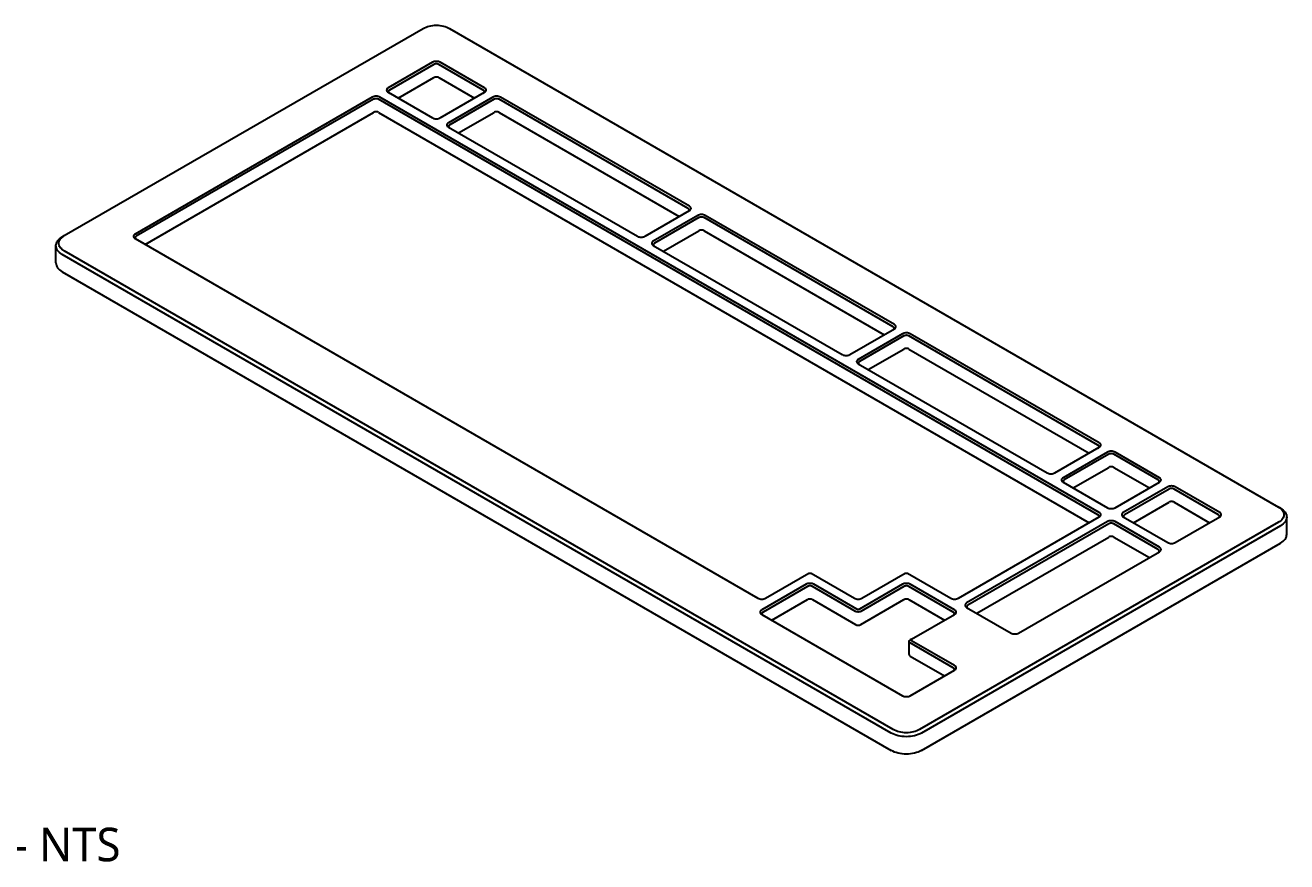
# Model space of a CAD drawing. Header units: millimetres. Extents: x 9 to 415, y 5 to 293.
# Drawn here: x 294.1 to 373, y 126 to 178.3 of the extents above; entities that cross this region are included whole.
import ezdxf

# ---------------------------------------------------------------- set-up
doc = ezdxf.new("R2010")
doc.units = ezdxf.units.MM
doc.layers.add('NOTES', color=7, linetype='Continuous')
doc.layers.add('VISIBLE', color=7, linetype='Continuous')
doc.styles.add('OpenSans', font='OpenSans-Regular.ttf')

msp = doc.modelspace()

# ---------------------------------------------------------------- linework, layer by layer
at = {"layer": 'VISIBLE'}
for points in [[(296.51639, 165.13366), (318.97227, 178.09857)], [(318.97227, 178.09857), (319.05694, 178.14287), (319.14872, 178.18217), (319.24673, 178.21609), (319.35003, 178.2443), (319.45761, 178.26652), (319.56846, 178.28255), (319.68149, 178.29223), (319.79562, 178.29547), (319.90974, 178.29223), (320.02278, 178.28255), (320.13362, 178.26652), (320.24121, 178.2443), (320.3445, 178.21609), (320.44251, 178.18217), (320.53429, 178.14287), (320.61896, 178.09857)], [(320.61896, 178.09857), (372.48361, 148.1545)], [(320.74563, 178.02544), (320.74563, 178.02544)], [(320.03312, 175.97775), (319.98222, 176.00186), (319.92415, 176.01978), (319.86114, 176.03082), (319.79562, 176.03454), (319.73009, 176.03082), (319.66708, 176.01978), (319.60901, 176.00186), (319.55811, 175.97775)], [(319.55811, 175.97775), (316.77933, 174.37342)], [(319.63728, 175.84062), (316.8585, 174.23629)], [(319.95395, 175.84062), (319.92002, 175.8567), (319.88131, 175.86865), (319.8393, 175.87601), (319.79562, 175.87849), (319.75193, 175.87601), (319.70993, 175.86865), (319.67121, 175.8567), (319.63728, 175.84062)], [(322.73273, 174.23629), (319.95395, 175.84062)], [(322.8119, 174.37342), (320.03312, 175.97775)], [(317.41267, 173.73351), (319.63728, 175.01789)], [(319.95395, 175.01789), (319.92002, 175.03397), (319.88131, 175.04592), (319.8393, 175.05327), (319.79562, 175.05576), (319.75193, 175.05327), (319.70993, 175.04592), (319.67121, 175.03397), (319.63728, 175.01789)], [(319.95395, 175.01789), (322.17856, 173.73351)], [(315.78776, 173.80093), (300.94384, 165.23079)], [(315.86693, 173.66381), (301.02301, 165.09367)], [(316.26276, 173.80093), (316.21187, 173.82505), (316.1538, 173.84297), (316.09079, 173.854), (316.02526, 173.85773), (315.95973, 173.854), (315.89672, 173.84297), (315.83866, 173.82505), (315.78776, 173.80093)], [(316.1836, 173.66381), (316.14966, 173.67989), (316.11095, 173.69183), (316.06894, 173.69919), (316.02526, 173.70167), (315.98158, 173.69919), (315.93957, 173.69183), (315.90086, 173.67989), (315.86693, 173.66381)], [(361.19035, 147.67915), (316.1836, 173.66381)], [(361.26952, 147.81627), (316.26276, 173.80093)], [(316.77933, 174.37342), (316.73756, 174.34403), (316.70652, 174.3105), (316.68741, 174.27413), (316.68095, 174.23629), (316.68741, 174.19846), (316.70652, 174.16208), (316.73756, 174.12856), (316.77933, 174.09917)], [(316.77933, 174.09917), (319.55811, 172.49484)], [(316.8585, 174.23629), (316.83065, 174.2167), (316.80996, 174.19435), (316.79722, 174.1701), (316.79291, 174.14488)], [(316.79291, 174.14488), (316.79722, 174.11966), (316.80996, 174.09541), (316.83065, 174.07306), (316.8585, 174.05347)], [(320.03312, 172.49484), (322.8119, 174.09917)], [(323.32847, 173.80093), (320.54969, 172.1966)], [(323.40764, 173.66381), (320.62885, 172.05948)], [(322.79832, 174.14488), (322.79401, 174.1701), (322.78127, 174.19435), (322.76058, 174.2167), (322.73273, 174.23629)], [(322.73273, 174.05347), (322.76058, 174.07306), (322.78127, 174.09541), (322.79401, 174.11966), (322.79832, 174.14488)], [(322.8119, 174.09917), (322.85367, 174.12856), (322.88471, 174.16208), (322.90382, 174.19846), (322.91028, 174.23629), (322.90382, 174.27413), (322.88471, 174.3105), (322.85367, 174.34403), (322.8119, 174.37342)], [(323.80347, 173.80093), (323.75258, 173.82505), (323.69451, 173.84297), (323.6315, 173.854), (323.56597, 173.85773), (323.50044, 173.854), (323.43743, 173.84297), (323.37937, 173.82505), (323.32847, 173.80093)], [(323.72431, 173.66381), (323.69037, 173.67989), (323.65166, 173.69183), (323.60966, 173.69919), (323.56597, 173.70167), (323.52229, 173.69919), (323.48028, 173.69183), (323.44157, 173.67989), (323.40764, 173.66381)], [(335.55194, 166.83512), (323.72431, 173.66381)], [(335.63111, 166.97224), (323.80347, 173.80093)], [(316.1836, 172.84108), (316.14966, 172.85715), (316.11095, 172.8691), (316.06894, 172.87646), (316.02526, 172.87894), (315.98158, 172.87646), (315.93957, 172.8691), (315.90086, 172.85715), (315.86693, 172.84108)], [(323.72431, 172.84108), (323.69037, 172.85715), (323.65166, 172.8691), (323.60966, 172.87646), (323.56597, 172.87894), (323.52229, 172.87646), (323.48028, 172.8691), (323.44157, 172.85715), (323.40764, 172.84108)], [(301.57718, 164.59089), (315.86693, 172.84108)], [(316.1836, 172.84108), (360.63618, 147.17636)], [(319.55811, 172.49484), (319.60901, 172.47073), (319.66708, 172.45281), (319.73009, 172.44177), (319.79562, 172.43804), (319.86114, 172.44177), (319.92415, 172.45281), (319.98222, 172.47073), (320.03312, 172.49484)], [(320.54969, 172.1966), (320.50792, 172.16722), (320.47688, 172.13369), (320.45776, 172.09731), (320.45131, 172.05948), (320.45776, 172.02165), (320.47688, 171.98527), (320.50792, 171.95174), (320.54969, 171.92236)], [(321.18303, 171.5567), (323.40764, 172.84108)], [(323.72431, 172.84108), (334.99777, 166.33234)], [(320.54969, 171.92236), (332.37732, 165.09367)], [(320.62885, 172.05948), (320.60101, 172.03989), (320.58031, 172.01754), (320.56757, 171.99329), (320.56327, 171.96806)], [(320.56327, 171.96806), (320.56757, 171.94284), (320.58031, 171.91859), (320.60101, 171.89624), (320.62885, 171.87665)], [(332.85233, 165.09367), (335.63111, 166.698)], [(335.61752, 166.74371), (335.61322, 166.76893), (335.60048, 166.79318), (335.57979, 166.81553), (335.55194, 166.83512)], [(335.55194, 166.65229), (335.57979, 166.67188), (335.60048, 166.69423), (335.61322, 166.71849), (335.61752, 166.74371)], [(335.63111, 166.698), (335.67288, 166.72739), (335.70392, 166.76091), (335.72303, 166.79729), (335.72948, 166.83512), (335.72303, 166.87295), (335.70392, 166.90933), (335.67288, 166.94286), (335.63111, 166.97224)], [(336.14767, 166.39976), (333.36889, 164.79543)], [(336.22684, 166.26264), (333.44806, 164.65831)], [(336.62268, 166.39976), (336.57178, 166.42388), (336.51371, 166.4418), (336.4507, 166.45283), (336.38518, 166.45656), (336.31965, 166.45283), (336.25664, 166.4418), (336.19857, 166.42388), (336.14767, 166.39976)], [(336.54351, 166.26264), (336.50958, 166.27871), (336.47087, 166.29066), (336.42886, 166.29802), (336.38518, 166.3005), (336.34149, 166.29802), (336.29949, 166.29066), (336.26077, 166.27871), (336.22684, 166.26264)], [(348.37115, 159.43395), (336.54351, 166.26264)], [(348.45031, 159.57107), (336.62268, 166.39976)], [(295.99622, 164.51204), (296.00269, 164.58807), (296.02203, 164.66337), (296.05407, 164.73721), (296.09849, 164.80888), (296.15486, 164.8777), (296.22264, 164.94299), (296.30118, 165.00413), (296.38973, 165.06053)], [(296.51639, 164.18295), (296.43966, 164.23183), (296.37159, 164.28482), (296.31284, 164.34141), (296.26399, 164.40104), (296.22549, 164.46316), (296.19773, 164.52716), (296.18096, 164.59241), (296.17535, 164.65831), (296.18096, 164.7242), (296.19773, 164.78946), (296.22549, 164.85345), (296.26399, 164.91557), (296.31284, 164.97521), (296.37159, 165.03179), (296.43966, 165.08478), (296.51639, 165.13366)], [(296.38973, 165.06053), (296.51639, 165.13366)], [(300.94384, 165.23079), (300.90207, 165.20141), (300.87103, 165.16788), (300.85192, 165.1315), (300.84546, 165.09367), (300.85192, 165.05584), (300.87103, 165.01946), (300.90207, 164.98593), (300.94384, 164.95655)], [(301.02301, 165.09367), (300.99516, 165.07408), (300.97447, 165.05173), (300.96173, 165.02748), (300.95742, 165.00225)], [(300.95742, 165.00225), (300.96173, 164.97703), (300.97447, 164.95278), (300.99516, 164.93043), (301.02301, 164.91084)], [(332.37732, 165.09367), (332.42822, 165.06955), (332.48629, 165.05163), (332.5493, 165.0406), (332.61482, 165.03687), (332.68035, 165.0406), (332.74336, 165.05163), (332.80143, 165.06955), (332.85233, 165.09367)], [(334.00223, 164.15552), (336.22684, 165.4399)], [(336.54351, 165.4399), (336.50958, 165.45598), (336.47087, 165.46793), (336.42886, 165.47528), (336.38518, 165.47777), (336.34149, 165.47528), (336.29949, 165.46793), (336.26077, 165.45598), (336.22684, 165.4399)], [(336.54351, 165.4399), (347.81697, 158.93117)], [(296.38973, 163.96355), (296.30118, 164.01996), (296.22264, 164.0811), (296.15486, 164.14639), (296.09849, 164.2152), (296.05407, 164.28687), (296.02203, 164.36071), (296.00269, 164.43601), (295.99622, 164.51204)], [(295.99622, 163.42421), (295.99622, 164.51204)], [(348.38104, 134.23888), (296.51639, 164.18295)], [(300.94384, 164.95655), (339.91803, 142.45479)], [(333.36889, 164.79543), (333.32712, 164.76604), (333.29608, 164.73252), (333.27697, 164.69614), (333.27052, 164.65831), (333.27697, 164.62047), (333.29608, 164.5841), (333.32712, 164.55057), (333.36889, 164.52118)], [(333.36889, 164.52118), (345.19653, 157.6925)], [(333.44806, 164.65831), (333.42021, 164.63872), (333.39952, 164.61636), (333.38678, 164.59211), (333.38248, 164.56689)], [(333.38248, 164.56689), (333.38678, 164.54167), (333.39952, 164.51742), (333.42021, 164.49507), (333.44806, 164.47548)], [(295.99622, 163.42421), (296.00269, 163.34818), (296.02203, 163.27288), (296.05407, 163.19904), (296.09849, 163.12737), (296.15486, 163.05855), (296.22264, 162.99326), (296.30118, 162.93212), (296.38973, 162.87572)], [(348.25437, 134.01949), (296.38973, 163.96355)], [(296.38973, 162.87572), (348.25437, 132.93165)], [(348.45031, 159.29683), (348.49208, 159.32621), (348.52312, 159.35974), (348.54224, 159.39612), (348.54869, 159.43395), (348.54224, 159.47178), (348.52312, 159.50816), (348.49208, 159.54169), (348.45031, 159.57107)], [(345.67153, 157.6925), (348.45031, 159.29683)], [(348.96688, 158.99859), (346.1881, 157.39426)], [(349.04605, 158.86146), (346.26727, 157.25713)], [(348.43673, 159.34253), (348.43243, 159.36776), (348.41969, 159.39201), (348.39899, 159.41436), (348.37115, 159.43395)], [(348.37115, 159.25112), (348.39899, 159.27071), (348.41969, 159.29306), (348.43243, 159.31731), (348.43673, 159.34253)], [(349.44189, 158.99859), (349.39099, 159.0227), (349.33292, 159.04062), (349.26991, 159.05166), (349.20438, 159.05538), (349.13886, 159.05166), (349.07585, 159.04062), (349.01778, 159.0227), (348.96688, 158.99859)], [(349.36272, 158.86146), (349.32879, 158.87754), (349.29007, 158.88949), (349.24807, 158.89685), (349.20438, 158.89933), (349.1607, 158.89685), (349.11869, 158.88949), (349.07998, 158.87754), (349.04605, 158.86146)], [(361.19035, 152.03278), (349.36272, 158.86146)], [(361.26952, 152.1699), (349.44189, 158.99859)], [(346.82144, 156.75435), (349.04605, 158.03873)], [(349.36272, 158.03873), (349.32879, 158.05481), (349.29007, 158.06675), (349.24807, 158.07411), (349.20438, 158.0766), (349.1607, 158.07411), (349.11869, 158.06675), (349.07998, 158.05481), (349.04605, 158.03873)], [(349.36272, 158.03873), (360.63618, 151.52999)], [(345.19653, 157.6925), (345.24742, 157.66838), (345.30549, 157.65046), (345.3685, 157.63943), (345.43403, 157.6357), (345.49956, 157.63943), (345.56257, 157.65046), (345.62063, 157.66838), (345.67153, 157.6925)], [(346.1881, 157.39426), (346.14633, 157.36487), (346.11529, 157.33134), (346.09618, 157.29497), (346.08972, 157.25713), (346.09618, 157.2193), (346.11529, 157.18292), (346.14633, 157.1494), (346.1881, 157.12001)], [(346.1881, 157.12001), (358.01573, 150.29132)], [(346.26727, 157.25713), (346.23942, 157.23754), (346.21873, 157.21519), (346.20599, 157.19094), (346.20168, 157.16572)], [(346.20168, 157.16572), (346.20599, 157.1405), (346.21873, 157.11625), (346.23942, 157.09389), (346.26727, 157.0743)], [(358.49074, 150.29132), (361.26952, 151.89565)], [(361.78609, 151.59741), (359.00731, 149.99308)], [(361.25594, 151.94136), (361.25164, 151.96658), (361.23889, 151.99084), (361.2182, 152.01319), (361.19035, 152.03278)], [(361.19035, 151.84995), (361.2182, 151.86954), (361.23889, 151.89189), (361.25164, 151.91614), (361.25594, 151.94136)], [(361.26952, 151.89565), (361.31129, 151.92504), (361.34233, 151.95857), (361.36144, 151.99494), (361.3679, 152.03278), (361.36144, 152.07061), (361.34233, 152.10699), (361.31129, 152.14051), (361.26952, 152.1699)], [(362.26109, 151.59741), (362.2102, 151.62153), (362.15213, 151.63945), (362.08912, 151.65049), (362.02359, 151.65421), (361.95806, 151.65049), (361.89506, 151.63945), (361.83699, 151.62153), (361.78609, 151.59741)], [(365.03988, 149.99308), (362.26109, 151.59741)], [(361.86526, 151.46029), (359.08648, 149.85596)], [(362.18193, 151.46029), (362.14799, 151.47637), (362.10928, 151.48832), (362.06728, 151.49567), (362.02359, 151.49816), (361.97991, 151.49567), (361.9379, 151.48832), (361.89919, 151.47637), (361.86526, 151.46029)], [(364.96071, 149.85596), (362.18193, 151.46029)], [(358.01573, 150.29132), (358.06663, 150.26721), (358.1247, 150.24929), (358.18771, 150.23825), (358.25324, 150.23453), (358.31876, 150.23825), (358.38177, 150.24929), (358.43984, 150.26721), (358.49074, 150.29132)], [(359.00731, 149.99308), (358.96554, 149.9637), (358.9345, 149.93017), (358.91538, 149.89379), (358.90893, 149.85596), (358.91538, 149.81813), (358.9345, 149.78175), (358.96554, 149.74822), (359.00731, 149.71884)], [(359.64065, 149.35318), (361.86526, 150.63756)], [(362.18193, 150.63756), (362.14799, 150.65364), (362.10928, 150.66558), (362.06728, 150.67294), (362.02359, 150.67542), (361.97991, 150.67294), (361.9379, 150.66558), (361.89919, 150.65364), (361.86526, 150.63756)], [(362.18193, 150.63756), (364.40654, 149.35318)], [(365.03988, 149.71884), (365.08165, 149.74822), (365.11269, 149.78175), (365.1318, 149.81813), (365.13825, 149.85596), (365.1318, 149.89379), (365.11269, 149.93017), (365.08165, 149.9637), (365.03988, 149.99308)], [(359.00731, 149.71884), (361.78609, 148.11451)], [(359.08648, 149.85596), (359.05863, 149.83637), (359.03794, 149.81402), (359.02519, 149.78977), (359.02089, 149.76455)], [(359.02089, 149.76455), (359.02519, 149.73933), (359.03794, 149.71507), (359.05863, 149.69272), (359.08647, 149.67313)], [(362.26109, 148.11451), (365.03988, 149.71884)], [(365.55644, 149.4206), (362.77766, 147.81627)], [(365.63561, 149.28348), (362.85683, 147.67915)], [(365.02629, 149.76455), (365.02199, 149.78977), (365.00925, 149.81402), (364.98856, 149.83637), (364.96071, 149.85596)], [(364.96071, 149.67313), (364.98856, 149.69272), (365.00925, 149.71507), (365.02199, 149.73933), (365.02629, 149.76455)], [(366.03145, 149.4206), (365.98055, 149.44471), (365.92248, 149.46263), (365.85947, 149.47367), (365.79395, 149.4774), (365.72842, 149.47367), (365.66541, 149.46263), (365.60734, 149.44471), (365.55644, 149.4206)], [(365.95228, 149.28348), (365.91835, 149.29955), (365.87964, 149.3115), (365.83763, 149.31886), (365.79395, 149.32134), (365.75026, 149.31886), (365.70826, 149.3115), (365.66954, 149.29955), (365.63561, 149.28348)], [(368.73106, 147.67915), (365.95228, 149.28348)], [(368.81023, 147.81627), (366.03145, 149.4206)], [(363.411, 147.17636), (365.63561, 148.46074)], [(365.95228, 148.46074), (365.91835, 148.47682), (365.87964, 148.48877), (365.83763, 148.49612), (365.79395, 148.49861), (365.75026, 148.49612), (365.70826, 148.48877), (365.66954, 148.47682), (365.63561, 148.46074)], [(365.95228, 148.46074), (368.17689, 147.17636)], [(361.25594, 147.58773), (361.25164, 147.61295), (361.23889, 147.6372), (361.2182, 147.65955), (361.19035, 147.67915)], [(361.26952, 147.54202), (361.31129, 147.57141), (361.34233, 147.60494), (361.36144, 147.64131), (361.3679, 147.67915), (361.36144, 147.71698), (361.34233, 147.75336), (361.31129, 147.78688), (361.26952, 147.81627)], [(361.78609, 148.11451), (361.83699, 148.09039), (361.89506, 148.07247), (361.95806, 148.06144), (362.02359, 148.05771), (362.08912, 148.06144), (362.15213, 148.07247), (362.2102, 148.09039), (362.26109, 148.11451)], [(362.77766, 147.81627), (362.73589, 147.78688), (362.70485, 147.75336), (362.68574, 147.71698), (362.67929, 147.67915), (362.68574, 147.64131), (362.70485, 147.60494), (362.73589, 147.57141), (362.77766, 147.54202)], [(362.85683, 147.67915), (362.82898, 147.65955), (362.80829, 147.6372), (362.79555, 147.61295), (362.79125, 147.58773)], [(368.79665, 147.58773), (368.79235, 147.61295), (368.7796, 147.6372), (368.75891, 147.65955), (368.73106, 147.67915)], [(368.81023, 147.54202), (368.852, 147.57141), (368.88304, 147.60494), (368.90215, 147.64131), (368.90861, 147.67915), (368.90215, 147.71698), (368.88304, 147.75336), (368.852, 147.78688), (368.81023, 147.81627)], [(372.48361, 148.1545), (372.56034, 148.10562), (372.62841, 148.05263), (372.68716, 147.99605), (372.73601, 147.93641), (372.77451, 147.87429), (372.80227, 147.8103), (372.81904, 147.74504), (372.82465, 147.67915), (372.81904, 147.61325), (372.80227, 147.54799), (372.77451, 147.484), (372.73601, 147.42188), (372.68716, 147.36225), (372.62841, 147.30566), (372.56034, 147.25267), (372.48361, 147.20379)], [(372.61027, 148.08137), (372.48361, 148.1545)], [(372.61027, 148.08137), (372.69882, 148.02497), (372.77736, 147.96383), (372.84514, 147.89854), (372.90151, 147.82972), (372.94593, 147.75805), (372.97797, 147.68421), (372.99731, 147.60891), (373.00378, 147.53288)], [(372.48361, 147.20379), (350.02773, 134.23888)], [(372.61027, 146.98439), (350.1544, 134.01949)], [(352.45817, 142.45479), (361.26952, 147.54202)], [(361.78609, 147.24378), (352.97474, 142.15655)], [(361.86526, 147.10666), (353.05391, 142.01943)], [(361.19035, 147.49632), (361.2182, 147.51591), (361.23889, 147.53826), (361.25164, 147.56251), (361.25594, 147.58773)], [(362.26109, 147.24378), (362.2102, 147.2679), (362.15213, 147.28582), (362.08912, 147.29685), (362.02359, 147.30058), (361.95806, 147.29685), (361.89506, 147.28582), (361.83699, 147.2679), (361.78609, 147.24378)], [(362.18193, 147.10666), (362.14799, 147.12274), (362.10928, 147.13468), (362.06728, 147.14204), (362.02359, 147.14453), (361.97991, 147.14204), (361.9379, 147.13468), (361.89919, 147.12274), (361.86526, 147.10666)], [(364.96071, 145.50233), (362.18193, 147.10666)], [(365.03988, 145.63945), (362.26109, 147.24378)], [(362.77766, 147.54202), (365.55644, 145.93769)], [(362.79125, 147.58773), (362.79555, 147.56251), (362.80829, 147.53826), (362.82898, 147.51591), (362.85683, 147.49632)], [(366.03145, 145.93769), (368.81023, 147.54202)], [(368.73106, 147.49632), (368.75891, 147.51591), (368.7796, 147.53826), (368.79235, 147.56251), (368.79665, 147.58773)], [(373.00378, 147.53288), (372.99731, 147.45685), (372.97797, 147.38155), (372.94593, 147.30771), (372.90151, 147.23604), (372.84514, 147.16723), (372.77736, 147.10194), (372.69882, 147.0408), (372.61027, 146.98439)], [(373.00378, 146.44505), (373.00378, 147.53288)], [(353.60808, 141.51664), (361.86526, 146.28393)], [(362.18193, 146.28393), (362.14799, 146.3), (362.10928, 146.31195), (362.06728, 146.31931), (362.02359, 146.32179), (361.97991, 146.31931), (361.9379, 146.31195), (361.89919, 146.3), (361.86526, 146.28393)], [(362.18193, 146.28393), (364.40654, 144.99955)], [(372.61027, 145.89656), (372.69882, 145.95296), (372.77736, 146.0141), (372.84514, 146.07939), (372.90151, 146.14821), (372.94593, 146.21988), (372.97797, 146.29372), (372.99731, 146.36902), (373.00378, 146.44505)], [(350.1544, 132.93165), (372.61027, 145.89656)], [(356.22853, 140.27797), (365.03988, 145.36521)], [(365.02629, 145.41092), (365.02199, 145.43614), (365.00925, 145.46039), (364.98856, 145.48274), (364.96071, 145.50233)], [(364.96071, 145.3195), (364.98856, 145.33909), (365.00925, 145.36144), (365.02199, 145.38569), (365.02629, 145.41092)], [(365.03988, 145.36521), (365.08165, 145.39459), (365.11269, 145.42812), (365.1318, 145.4645), (365.13825, 145.50233), (365.1318, 145.54016), (365.11269, 145.57654), (365.08165, 145.61007), (365.03988, 145.63945)], [(365.55644, 145.93769), (365.60734, 145.91358), (365.66541, 145.89566), (365.72842, 145.88462), (365.79395, 145.8809), (365.85947, 145.88462), (365.92248, 145.89566), (365.98055, 145.91358), (366.03145, 145.93769)], [(340.39304, 142.45479), (343.09265, 144.01341)], [(343.09265, 144.01341), (343.12897, 144.02742), (343.17182, 144.03234), (343.21466, 144.02742), (343.25098, 144.01341)], [(343.25098, 144.01341), (345.9506, 142.45479)], [(343.33015, 143.9677), (343.33015, 143.9677)], [(346.4256, 142.45479), (349.12522, 144.01341)], [(349.12522, 144.01341), (349.16154, 144.02742), (349.20438, 144.03234), (349.24723, 144.02742), (349.28355, 144.01341)], [(349.28355, 144.01341), (351.98317, 142.45479)], [(349.36272, 143.9677), (349.36272, 143.9677)], [(342.93431, 143.32551), (340.15553, 141.72118)], [(343.01348, 143.18839), (340.2347, 141.58406)], [(343.40932, 143.32551), (343.35842, 143.34963), (343.30035, 143.36755), (343.23734, 143.37859), (343.17182, 143.38231), (343.10629, 143.37859), (343.04328, 143.36755), (342.98521, 143.34963), (342.93431, 143.32551)], [(343.33015, 143.18839), (343.29622, 143.20447), (343.25751, 143.21642), (343.2155, 143.22377), (343.17182, 143.22626), (343.12813, 143.22377), (343.08613, 143.21642), (343.04741, 143.20447), (343.01348, 143.18839)], [(346.02977, 141.62977), (343.33015, 143.18839)], [(346.10893, 141.76689), (343.40932, 143.32551)], [(348.96688, 143.32551), (346.26727, 141.76689)], [(349.04605, 143.18839), (346.34644, 141.62977)], [(349.44189, 143.32551), (349.39099, 143.34963), (349.33292, 143.36755), (349.26991, 143.37859), (349.20438, 143.38231), (349.13886, 143.37859), (349.07585, 143.36755), (349.01778, 143.34963), (348.96688, 143.32551)], [(349.36272, 143.18839), (349.32879, 143.20447), (349.29007, 143.21642), (349.24807, 143.22377), (349.20438, 143.22626), (349.1607, 143.22377), (349.11869, 143.21642), (349.07998, 143.20447), (349.04605, 143.18839)], [(352.1415, 141.58406), (349.36272, 143.18839)], [(352.22067, 141.72118), (349.44189, 143.32551)], [(339.91803, 142.45479), (339.96893, 142.43067), (340.027, 142.41275), (340.09001, 142.40172), (340.15553, 142.39799), (340.22106, 142.40172), (340.28407, 142.41275), (340.34214, 142.43067), (340.39304, 142.45479)], [(340.78887, 141.08128), (343.01348, 142.36566)], [(343.33015, 142.36566), (343.29622, 142.38174), (343.25751, 142.39368), (343.2155, 142.40104), (343.17182, 142.40352), (343.12813, 142.40104), (343.08613, 142.39368), (343.04741, 142.38174), (343.01348, 142.36566)], [(343.33015, 142.36566), (346.02977, 140.80704)], [(345.9506, 142.45479), (346.0015, 142.43067), (346.05957, 142.41275), (346.12257, 142.40172), (346.1881, 142.39799), (346.25363, 142.40172), (346.31664, 142.41275), (346.37471, 142.43067), (346.4256, 142.45479)], [(346.34644, 140.80704), (349.04605, 142.36566)], [(349.36272, 142.36566), (349.32879, 142.38174), (349.29007, 142.39368), (349.24807, 142.40104), (349.20438, 142.40352), (349.1607, 142.40104), (349.11869, 142.39368), (349.07998, 142.38174), (349.04605, 142.36566)], [(349.36272, 142.36566), (351.58733, 141.08128)], [(351.98317, 142.45479), (352.03406, 142.43067), (352.09213, 142.41275), (352.15514, 142.40172), (352.22067, 142.39799), (352.2862, 142.40172), (352.3492, 142.41275), (352.40727, 142.43067), (352.45817, 142.45479)], [(352.97474, 142.15655), (352.93297, 142.12716), (352.90193, 142.09364), (352.88282, 142.05726), (352.87636, 142.01943), (352.88282, 141.98159), (352.90193, 141.94522), (352.93297, 141.91169), (352.97474, 141.8823)], [(340.15553, 141.72118), (340.11376, 141.6918), (340.08272, 141.65827), (340.06361, 141.62189), (340.05716, 141.58406), (340.06361, 141.54623), (340.08272, 141.50985), (340.11376, 141.47633), (340.15553, 141.44694)], [(340.15553, 141.44694), (348.96688, 136.35971)], [(340.2347, 141.58406), (340.20685, 141.56447), (340.18616, 141.54212), (340.17342, 141.51787), (340.16912, 141.49265)], [(340.16912, 141.49265), (340.17342, 141.46743), (340.18616, 141.44317), (340.20685, 141.42082), (340.2347, 141.40123)], [(346.34644, 141.62977), (346.3125, 141.61369), (346.27379, 141.60175), (346.23179, 141.59439), (346.1881, 141.5919), (346.14442, 141.59439), (346.10241, 141.60175), (346.0637, 141.61369), (346.02977, 141.62977)], [(346.26727, 141.76689), (346.23095, 141.75288), (346.1881, 141.74796), (346.14526, 141.75288), (346.10893, 141.76689)], [(349.52105, 139.88832), (352.22067, 141.44694)], [(352.20709, 141.49265), (352.20278, 141.51787), (352.19004, 141.54212), (352.16935, 141.56447), (352.1415, 141.58406)], [(352.1415, 141.40123), (352.16935, 141.42082), (352.19004, 141.44317), (352.20278, 141.46743), (352.20709, 141.49265)], [(352.22067, 141.44694), (352.26244, 141.47633), (352.29348, 141.50985), (352.31259, 141.54623), (352.31905, 141.58406), (352.31259, 141.62189), (352.29348, 141.65827), (352.26244, 141.6918), (352.22067, 141.72118)], [(352.97474, 141.8823), (355.75352, 140.27797)], [(353.05391, 142.01943), (353.02606, 141.99983), (353.00537, 141.97748), (352.99263, 141.95323), (352.98832, 141.92801)], [(352.98832, 141.92801), (352.99263, 141.90279), (353.00537, 141.87854), (353.02606, 141.85619), (353.05391, 141.8366)], [(346.02977, 140.80704), (346.0637, 140.79096), (346.10241, 140.77901), (346.14442, 140.77165), (346.1881, 140.76917), (346.23179, 140.77165), (346.27379, 140.77901), (346.3125, 140.79096), (346.34644, 140.80704)], [(349.3763, 139.75119), (349.38061, 139.77642), (349.39335, 139.80067), (349.41404, 139.82302), (349.44189, 139.84261)], [(349.44189, 139.65978), (349.41404, 139.67937), (349.39335, 139.70172), (349.38061, 139.72597), (349.3763, 139.75119)], [(349.3763, 138.92846), (349.3763, 139.75119)], [(349.52105, 139.88832), (349.44189, 139.84261)], [(349.52105, 139.7969), (349.49678, 139.81787), (349.48826, 139.84261), (349.49678, 139.86735), (349.52105, 139.88832)], [(352.22067, 138.23828), (349.52105, 139.7969)], [(355.75352, 140.27797), (355.80442, 140.25386), (355.86249, 140.23594), (355.9255, 140.2249), (355.99102, 140.22117), (356.05655, 140.2249), (356.11956, 140.23594), (356.17763, 140.25386), (356.22853, 140.27797)], [(349.3763, 138.92846), (349.38061, 138.90324), (349.39335, 138.87899), (349.41404, 138.85664), (349.44189, 138.83705)], [(352.1415, 138.10116), (349.44189, 139.65978)], [(349.44189, 138.83705), (351.58733, 137.59838)], [(352.22067, 137.96404), (352.26244, 137.99342), (352.29348, 138.02695), (352.31259, 138.06333), (352.31905, 138.10116), (352.31259, 138.13899), (352.29348, 138.17537), (352.26244, 138.20889), (352.22067, 138.23828)], [(349.44189, 136.35971), (352.22067, 137.96404)], [(352.20709, 138.00974), (352.20278, 138.03496), (352.19004, 138.05922), (352.16935, 138.08157), (352.1415, 138.10116)], [(352.1415, 137.91833), (352.16935, 137.93792), (352.19004, 137.96027), (352.20278, 137.98452), (352.20709, 138.00974)], [(348.96688, 136.35971), (349.01778, 136.33559), (349.07585, 136.31767), (349.13886, 136.30663), (349.20438, 136.30291), (349.26991, 136.30663), (349.33292, 136.31767), (349.39099, 136.33559), (349.44189, 136.35971)], [(350.02773, 134.23888), (349.94306, 134.19458), (349.85128, 134.15528), (349.75327, 134.12136), (349.64997, 134.09315), (349.54239, 134.07093), (349.43154, 134.0549), (349.31851, 134.04522), (349.20438, 134.04198), (349.09026, 134.04522), (348.97722, 134.0549), (348.86638, 134.07093), (348.75879, 134.09315), (348.6555, 134.12136), (348.55749, 134.15528), (348.46571, 134.19458), (348.38104, 134.23888)], [(350.1544, 134.01949), (350.0567, 133.96837), (349.9508, 133.92302), (349.83771, 133.88389), (349.71853, 133.85134), (349.59439, 133.82569), (349.46649, 133.8072), (349.33607, 133.79603), (349.20438, 133.79229), (349.0727, 133.79603), (348.94228, 133.8072), (348.81438, 133.82569), (348.69024, 133.85134), (348.57105, 133.88389), (348.45797, 133.92302), (348.35207, 133.96837), (348.25437, 134.01949)], [(350.1544, 132.93165), (350.0567, 132.88053), (349.9508, 132.83518), (349.83771, 132.79605), (349.71853, 132.7635), (349.59439, 132.73786), (349.46649, 132.71936), (349.33607, 132.70819), (349.20438, 132.70446), (349.0727, 132.70819), (348.94228, 132.71936), (348.81438, 132.73786), (348.69024, 132.7635), (348.57105, 132.79605), (348.45797, 132.83518), (348.35207, 132.88053), (348.25437, 132.93165)]]:
    msp.add_lwpolyline(points, dxfattribs=at)

# ---------------------------------------------------------------- texts
at = {"layer": 'NOTES', "style": 'OpenSans'}
msp.add_text('EXTERIOR - NTS', height=2.1, dxfattribs=at).set_placement((280, 126))

doc.saveas('drawing.dxf')
